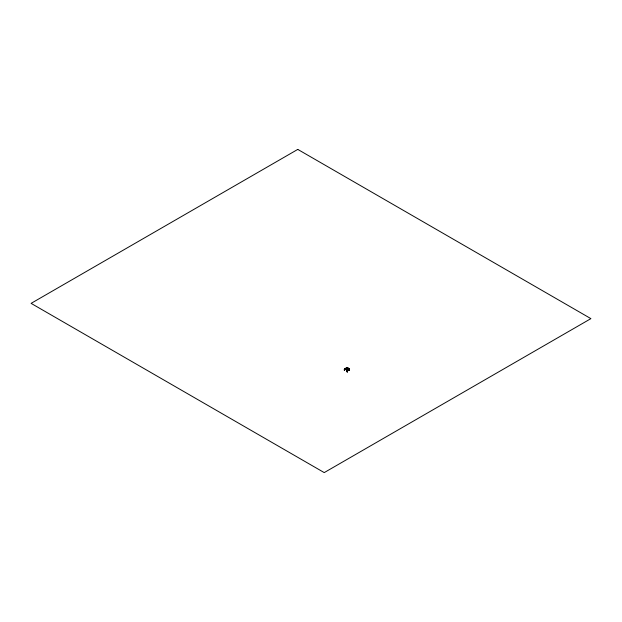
<?xml version="1.0" encoding="UTF-8"?>
<svg xmlns="http://www.w3.org/2000/svg" width="622" height="622" viewBox="0 0 622 622"><rect width="100%" height="100%" fill="white"/><g stroke="black" fill="none" stroke-linecap="round" stroke-linejoin="round"><path stroke-width="0.93" d="M348.53 370.121L348.149 370.347L348.266 369.289C350.155 370.331 347.892 369.989 347.511 369.95M347.993 369.445C350.007 372.003 347.519 367.734 348.227 369.585C350.559 369.631 347.076 371.692 347.714 369.95M344.347 370.222L344.495 368.613L344.347 370.222C344.261 367.089 345.443 370.199 345.521 369.095C344.363 369.165 345.583 368.519 346.812 368.932C345 371.451 350.147 366.941 347.084 368.061M347.667 370.354L347.574 370.774L347.325 369.989L347.193 371.894L347.325 369.989L347.379 370.728L347.97 370.409M347.193 371.894L346.952 370.564L347.426 370.261M348.662 369.476L348.934 368.551L348.709 369.771M348.833 369.522C349.237 370.751 347.628 369.6 348.421 370.525M348.569 369.235C348.507 370.541 348.475 369.795 349.059 370.253M348.46 370.16L348.025 370.051L348.771 370.424M348.849 370.168L348.203 369.616M348.398 370.043L348.164 370.191M348.825 370.626C347.348 369.134 349.3 370.673 348.398 369.554M348.32 370.074L348.872 370.106M346.765 369.709L346.804 368.939M347.737 368.924L347.457 367.548L347.628 368.076M346.819 369.616L346.921 369.002L346.819 369.538M348.452 369.833L348.693 369.927M348.81 369.662L348.639 370.308M345 369.305C345.412 367.695 347.473 371.264 347.605 370.471M347.356 370.603L347.2 371.8L347.255 370.238L346.952 370.564L348.017 370.549L347.721 369.6M345.124 369.382L345.451 368.558L345.988 369.305L345 369.219L345.264 368.916L347.06 370.401M348.864 369.437L348.856 368.543L348.888 369.655M347.123 370.362L347.449 369.88L347.97 370.261M347.278 370.603C347.612 369.717 346.718 370.852 347.667 370.665M346.975 368.947L346.967 369.452M345.832 369.157L345.365 369.367L345.264 368.83M346.851 369.351L347.029 368.955M348.196 370.238L348.678 370.245L347.791 370.012M345.63 368.504C348.211 368.138 344.697 368.201 346.975 368.216L347.581 368.022M346.609 367.859L347.574 367.983M346.602 368.395C345.863 367.804 346.493 369.079 346.578 368.38M346.796 368.201C345.008 367.913 347.651 369.608 348.258 368.278M346.796 368.519C344.261 367.501 348.514 369.087 346.291 367.983L347.768 368.527M348.032 368.753L348.584 369.056L346.781 367.618M348.258 368.426L347.278 367.602M348.856 368.683L349.028 369.935L349.269 368.885L348.965 368.457L349.028 369.857L348.794 368.768L349.269 368.885L348.693 368.737L349.097 368.745M344.697 368.473L344.915 369.149M346.221 369.577L346.718 369.351L346.213 368.621M345.552 368.714C344.557 369.748 344.697 367.649 345.132 369.009M344.837 368.613L344.44 368.947M346.998 369.74L346.602 369.872M346.524 368.138L346.672 368.504L346.337 368.224M345.008 369.064L345.521 368.729M345.653 368.776L346.617 368.224M346.096 368.947L346.594 368.636M346.975 368.442L347.519 368.216M345.692 369.6L346.361 369.211L347.045 369.608M345.84 369.67L347.099 370.277M345.77 368.597L346.368 368.504M346.143 367.991L346.975 368.216M345.443 369.04L345.832 368.729M346.734 369.779L346.267 369.491M345.179 369.002L345.093 369.266M347.473 367.827L348.258 368.317L347.247 368.947L346.462 368.411L347.605 368.582M347.434 370.681L347.255 370.238L347.193 371.87M347.916 368.659L347.403 368.418M346.462 368.411L347.278 368.815M348.04 370.036L348.755 370.3M348.266 369.289L348.507 369.95M347.395 368.216L346.524 368.201M297.775 149.404L31.1 303.365L324.225 472.596L590.9 318.635L297.775 149.404"/></g></svg>
